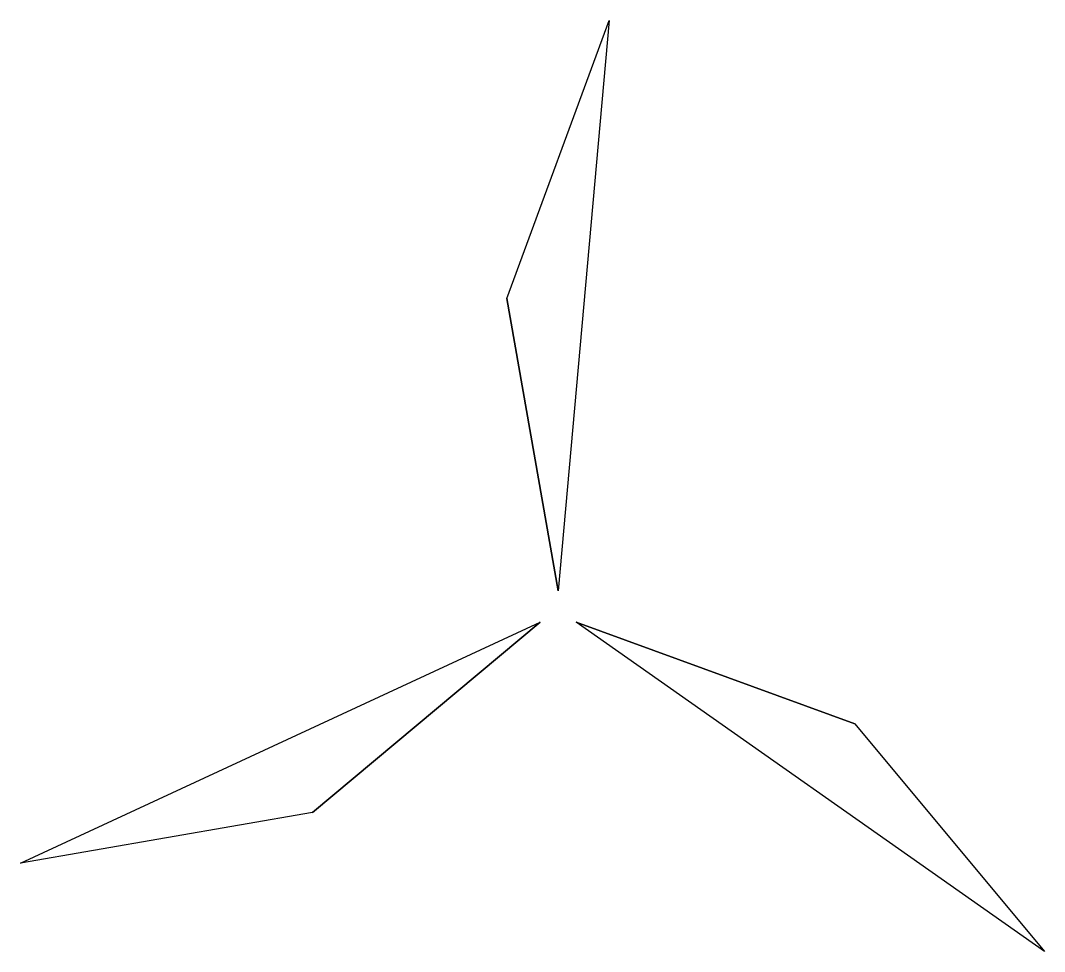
# Model space of a CAD drawing. Header units: metres. Extents: x -0.224 to 0.224, y -0.212 to 0.196.
import ezdxf

# ---------------------------------------------------------------- set-up
doc = ezdxf.new("R2010")
doc.units = ezdxf.units.M

msp = doc.modelspace()

# ---------------------------------------------------------------- linework, layer by layer
at = {"layer": 'missile2'}
for points in [[(-0.0112, 0.07448, 0.625), (0.0336, 0.1964, -0.625), (0.0112, -0.0536, 0.25)], [(-0.0112, 0.07448, 0.625), (0.0112, -0.0536, 0.25), (0.0112, -0.0536, 0.5)], [(-0.09643, -0.15072, 0.625), (-0.22443, -0.17289, -0.625), (0.0033, -0.06729, 0.25)], [(-0.09643, -0.15072, 0.625), (0.0033, -0.06729, 0.25), (0.0033, -0.06729, 0.5)], [(0.14123, -0.11193, 0.625), (0.22443, -0.21169, -0.625), (0.0191, -0.06729, 0.25)], [(0.14123, -0.11193, 0.625), (0.0191, -0.06729, 0.25), (0.0191, -0.06729, 0.5)]]:
    msp.add_3dface(points, dxfattribs=at)

doc.saveas('drawing.dxf')
